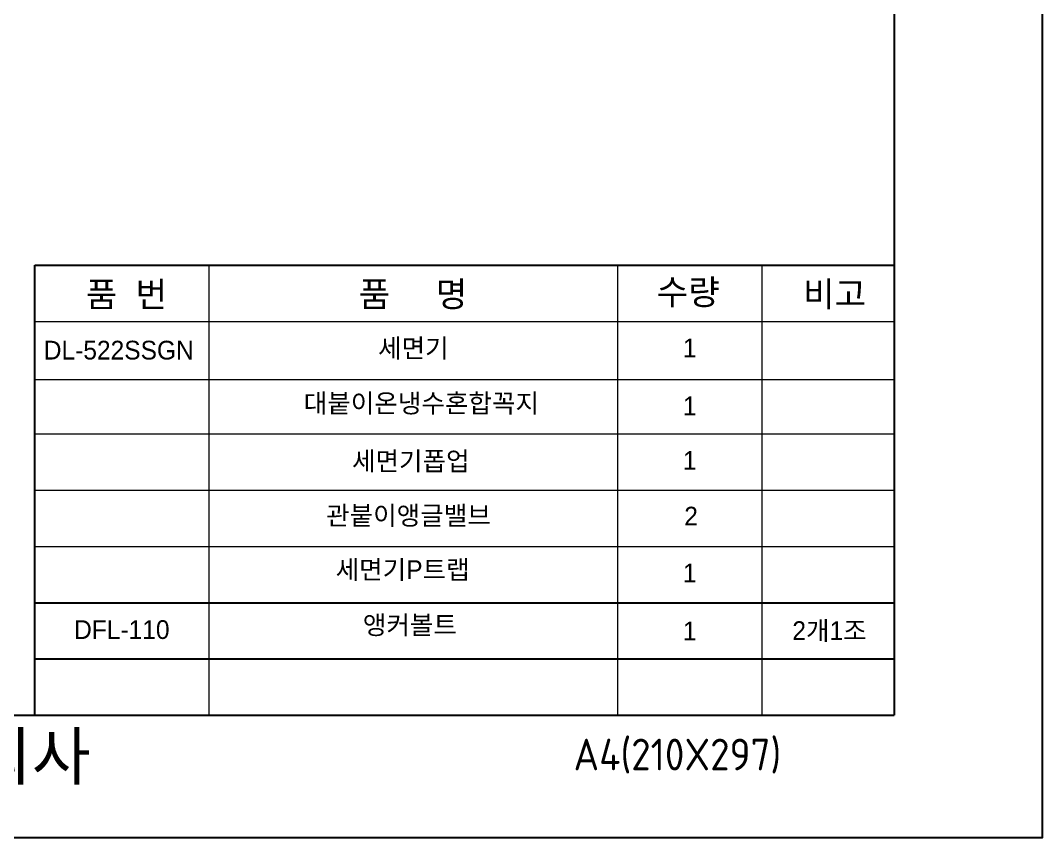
# Model space of a CAD drawing. Header units: millimetres. Extents: x 14229 to 16655, y -272 to 3158.
# Drawn here: x 15565 to 16655, y -272 to 599 of the extents above; entities that cross this region are included whole.
import ezdxf

# ---------------------------------------------------------------- set-up
doc = ezdxf.new("R2010")
doc.units = ezdxf.units.MM
doc.header["$LTSCALE"] = 0.2
doc.layers.add('DIM', color=3, linetype='Continuous', lineweight=15)
doc.layers.add('YA', color=7, linetype='Continuous')
doc.styles.get("Standard").update_dxf_attribs({"font": 'ISOCP.SHX', "bigfont": 'WHGTXT.SHX'})
doc.styles.add('스타일1', font='txt.shx', dxfattribs={"bigfont": 'ghs.shx'})

msp = doc.modelspace()

# ---------------------------------------------------------------- linework, layer by layer
at = {"layer": 'DIM', "color": 0}
for p, q in [((15765.33079198117, 338.3791357317677), (15765.33079198117, -141.6208642682323)), ((16201.33079198117, 338.3791357317677), (16201.33079198117, -141.6208642682323)), ((16355.33079198117, 338.3791357317677), (16355.33079198117, -141.6208642682323)), ((15579.87212549091, 278.3791890633656), (16496.37932549091, 278.3791890633584)), ((15579.87212549092, 216.5682521068738), (16496.37932549092, 216.5682521068666)), ((15579.87219895317, 158.3791357317677), (16496.37939895317, 158.3791357317605)), ((15579.87219895317, 98.37913573176775), (16496.37939895317, 98.37913573176047)), ((15579.87219895317, 38.37913573176775), (16496.37939895318, 38.37913573176775))]:
    msp.add_line(p, q, dxfattribs=at)
at = {"layer": 'YA', "color": 7}
for p, q in [((16496.37939895317, 3038.379135731768), (16496.37939895317, -141.6208642682323)), ((15579.87219895317, 338.3791357317677), (16496.37939895318, 338.3791357317677)), ((15579.87219895317, -141.6208642682323), (15579.87219895317, 338.3791357317677)), ((15579.87219895317, -21.62086426823225), (16496.37939895318, -21.62086426823225)), ((15579.87219895317, -81.62086426823225), (16496.37939895318, -81.62086426823225)), ((14420.37939895317, -141.6208642682323), (16496.37939895317, -141.6208642682323))]:
    msp.add_line(p, q, dxfattribs=at)
at = {"layer": 'YA', "color": 0}
msp.add_lwpolyline([(14229.01315210908, -272.0995635250292), (16654.51315210908, -272.0995635250292), (16654.51315210908, 3158.250436474969), (14229.01315210908, 3158.250436474969)], close=True, dxfattribs=at)

# ---------------------------------------------------------------- texts
at = {"layer": 'DIM', "color": 0, "attachment_point": 1, "style": '스타일1'}
for s, insert, char_height in [('{\\fGulim|b0|i0|c129|p50;품  번}', (15634.33079198117, 320.5871834759237), 26.7463), ('{\\fGulim|b0|i0|c129|p50;품     명}', (15925.36978111535, 320.7818877715181), 26.7463), ('{\\fGulim|b0|i0|c129|p50;수량}', (16243.13728583787, 322.9736538830548), 26.7463), ('{\\fGulim|b0|i0|c129|p50;비고}', (16399.13728668009, 321.0448847430307), 26.7463), ('{\\fGulim|b0|i0|c129|p50;1\\P}', (16271.06325463172, 260.1352248279727), 20), ('{\\fGulim|b0|i0|c129|p50;1\\P}', (16271.06325463172, 198.3242878714809), 20), ('{\\fGulim|b0|i0|c129|p50;1\\P}', (16271.06325463172, 140.1351714963821), 20), ('{\\fGulim|b0|i0|c129|p50;2\\P}', (16272.45222343212, 80.7140252081881), 20), ('{\\fGulim|b0|i0|c129|p50;1\\P}', (16271.06325463172, 20.1351714963821), 20), ('{\\fGulim|b0|i0|c129|p50;1\\P}', (16271.06325463172, -41.67576546010969), 20)]:
    msp.add_mtext(s, dxfattribs=dict(at, insert=insert, char_height=char_height))
for s, insert, char_height, width in [('{\\fGulim|b0|i0|c129|p50;세면기}', (15945.90360895963, 259.7688138720696), 20, 146.9999884754943), ('{\\fGulim|b0|i0|c129|p50;DL-522SSGN}', (15589.47640007816, 257.7352185195401), 20, 17), ('{\\fGulim|b0|i0|c129|p50;대붙이온냉수혼합꼭지}', (15866.64070276498, 201.0597901190704), 20, 290), ('{\\fGulim|b0|i0|c129|p50;세면기폽업}', (15918.09515387077, 139.3791338731608), 20, 314.9999884754943), ('{\\fGulim|b0|i0|c129|p50;관붙이앵글밸브}', (15890.51866382874, 81.37913387316075), 20, 211.9999884754943), ('{\\fGulim|b0|i0|c129|p50;세면기P트랩}', (15900.66026275017, 23.65254160668701), 20, 211.9999884754943), ('{\\fGulim|b0|i0|c129|p50;DFL-110}', (15621.80794108485, -40.29233836414642), 20, 147.0000067674264), ('{\\fGulim|b0|i0|c129|p50;앵커볼트}', (15929.66390705487, -35.34745839331299), 20, 211.9999884754943), ('{\\fGulim|b0|i0|c129|p50;2개1조}', (16387.70625703735, -41.42166147367243), 20, 211.9999884754943), ('{\\fGulim|b0|i0|c129|p50;       대림통상주식회사\\P}', (15010.33078045666, -160.431801224724), 50, 1090)]:
    msp.add_mtext(s, dxfattribs=dict(at, insert=insert, char_height=char_height, width=width))
at = {"layer": 'YA', "color": 7}
msp.add_text('A4(210X297)', height=33.818717967533, dxfattribs=at).set_placement((16154.34844726456, -200.4462659710989))

doc.saveas('drawing.dxf')
